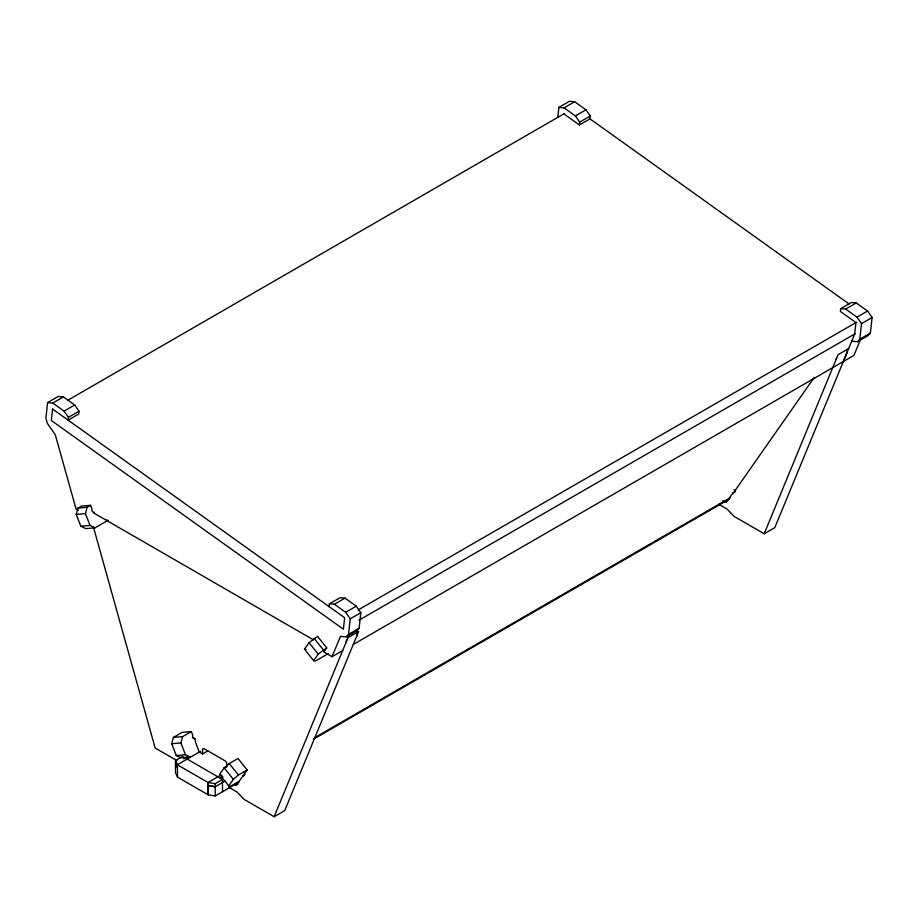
<?xml version="1.0" encoding="UTF-8"?>
<svg xmlns="http://www.w3.org/2000/svg" width="918" height="918" viewBox="0 0 918 918"><rect width="100%" height="100%" fill="white"/><g stroke="black" fill="none" stroke-linecap="round" stroke-linejoin="round"><path stroke-width="1.38" d="M47.598 402.589L52.796 403.048L64.099 411.115L68.425 417.311L68.116 420.157L78.718 414.029L79.028 411.195L74.702 404.987L63.411 396.92L58.213 396.461L47.598 402.589L45.9 418.149L47.357 423.347L55.298 434.73L76.022 508.893L78.386 510.259M329.114 606.66L329.424 603.815L340.039 597.698L344.996 598.134L356.287 606.201L360.82 612.696L359.122 628.256L356.827 630.781L346.212 636.908L340.44 636.392L332.052 656.714L323.802 651.941M346.212 636.908L348.519 634.384L350.217 618.824L345.684 612.329L334.381 604.251L329.424 603.815M557.788 117.309L558.878 107.406L569.481 101.278L574.679 101.737L585.971 109.804L590.308 116.012L589.999 118.847L579.384 124.974L563.847 113.866M579.384 124.974L579.694 122.128L575.368 115.932L564.077 107.865L558.878 107.406M851.709 341.209L857.492 341.726L868.095 335.598L870.402 333.073L872.1 317.513L867.567 311.018L856.264 302.951L851.307 302.515L840.704 308.632L840.395 311.477L855.932 322.574L854.681 334.014L843.332 361.531M857.492 341.726L859.787 339.201L861.497 323.641L856.953 317.146L845.662 309.068L840.704 308.632M108.152 520.254L95.059 527.804L85.867 528.63L80.818 526.232L76.228 514.413L77.915 508.124L81.369 506.128L90.561 505.313L91.926 508.836A2.57 2.031 84.9 0 0 94.313 512.267M95.059 527.804L90.01 525.417L85.42 513.587L87.107 507.298L90.561 505.313M181.339 757.947L176.29 755.548L171.7 743.729L173.387 737.441L182.143 732.392L191.323 731.566L192.688 735.088A2.57 2.031 84.9 0 0 195.155 738.508M182.648 757.832L190.519 757.12L185.47 754.734L180.88 742.903L182.567 736.626L191.323 731.566M228.628 787.162L237.131 792.073L243.936 799.28L274.138 816.722L349.643 633.661M718.679 504.234L727.182 509.146L733.987 516.352L764.189 533.794L838.065 354.704L848.668 348.576M860.751 338.903L853.935 355.404L353.269 644.459M328.403 653.536L315.31 661.098L313.623 660.639L304.443 649.21L309.033 642.692L317.536 636.358L326.716 647.787L324.284 651.55M244.475 773.656L247.16 769.927L237.98 758.497L229.225 763.558L224.176 767.896L219.586 774.425L228.766 785.854L230.452 786.301L239.185 781.229M313.623 660.639L318.213 654.121L326.716 647.787M228.766 785.854L233.356 779.325L238.405 774.987L247.16 769.927M235.203 785.062A2.249 1.297 60 0 0 236.58 784.936L243.063 775.767M814.036 377.723L734.962 490.705M734.17 489.707A2.903 1.675 60 0 1 733.08 492.828L726.379 502.238A2.249 1.297 60 0 1 725.254 502.135L722.833 500.735M52.796 403.048L63.411 396.92M564.077 107.865L574.679 101.737M67.45 400.466L564.536 113.465M64.099 411.115L74.702 404.987M575.368 115.932L585.971 109.804M68.425 417.311L79.028 411.195M579.694 122.128L590.308 116.012M334.381 604.251L344.996 598.134M845.662 309.068L856.264 302.951M345.684 612.329L356.287 606.201M856.953 317.146L867.567 311.018M358.295 609.885L856.62 322.184M350.217 618.824L360.82 612.696M861.497 323.641L872.1 317.513M358.972 620.212L855.369 333.624M348.519 634.384L359.122 628.256M859.787 339.201L870.402 333.073M348.002 637.631L358.617 631.515L284.741 810.594L274.138 816.722M332.052 656.714L342.666 650.587M238.829 782.308L215.225 795.929L208.225 794.85L177.518 777.11L175.499 772.761L175.499 760.517L182.579 756.421L222.5 779.474L222.5 791.729M183.818 758.773L187.536 756.627M200.801 751.211L177.438 764.694L177.518 777.11M192.413 737.774A2.903 1.675 60 0 1 194.685 739.22A2.903 1.675 60 0 1 195.454 742.146L199.309 752.083L202.591 753.976L207.893 750.913M220.366 775.377L208.042 782.492L177.518 764.866L175.499 760.517M220.389 778.453L222.867 777.03L221.272 774.872M208.042 794.736L208.042 782.492L215.225 783.685L222.5 779.474M215.225 786.737L208.088 785.567L208.042 782.492L208.225 785.659L215.225 786.737L224.99 781.115M243.029 775.756L244.831 774.746L243.052 775.767A2.903 1.675 60 0 0 244.119 772.635M733.08 492.828L735.444 491.463M314.335 737.877L730.017 497.877M313.348 739.277L729.454 499.048M236.58 784.936L237.9 784.167M764.189 533.794L774.792 527.666L846.855 352.982A7.505 4.326 60 0 0 847.016 349.276M233.356 779.325L224.176 767.896L226.643 766.656M224.176 767.896L226.735 766.633M77.915 508.124L87.107 507.298M76.228 514.413L85.42 513.587M80.818 526.232L90.01 525.417M173.387 737.441L182.567 736.626M171.7 743.729L180.88 742.903M176.29 755.548L185.47 754.734M304.443 649.21L306.13 649.669M93.464 512.841L313.371 639.8M176.91 760.586L155.165 748.032L93.521 527.38M589.585 118.56L849.081 303.984M314.082 638.343L323.262 649.772M309.033 642.692L318.213 654.121M229.225 763.558L238.405 774.987M175.499 763.581L177.438 767.758M226.712 766.484L226.712 763.627A2.249 1.297 60 0 0 225.128 760.873L204.175 748.778A2.249 1.297 60 0 0 202.591 749.696L202.591 753.976M215.225 783.685L215.225 795.929M208.225 785.659L208.225 794.85M356.964 632.204A7.505 4.326 60 0 1 356.804 635.91M346.534 639.708A7.505 4.326 60 0 1 346.189 642.038M107.922 520.69A2.892 1.675 60 0 1 106.729 520.036M836.527 358.043A7.505 4.326 60 0 1 836.241 359.11M52.578 409.049L51.316 420.49L343.401 629.197L344.652 617.757L52.578 409.049"/></g></svg>
